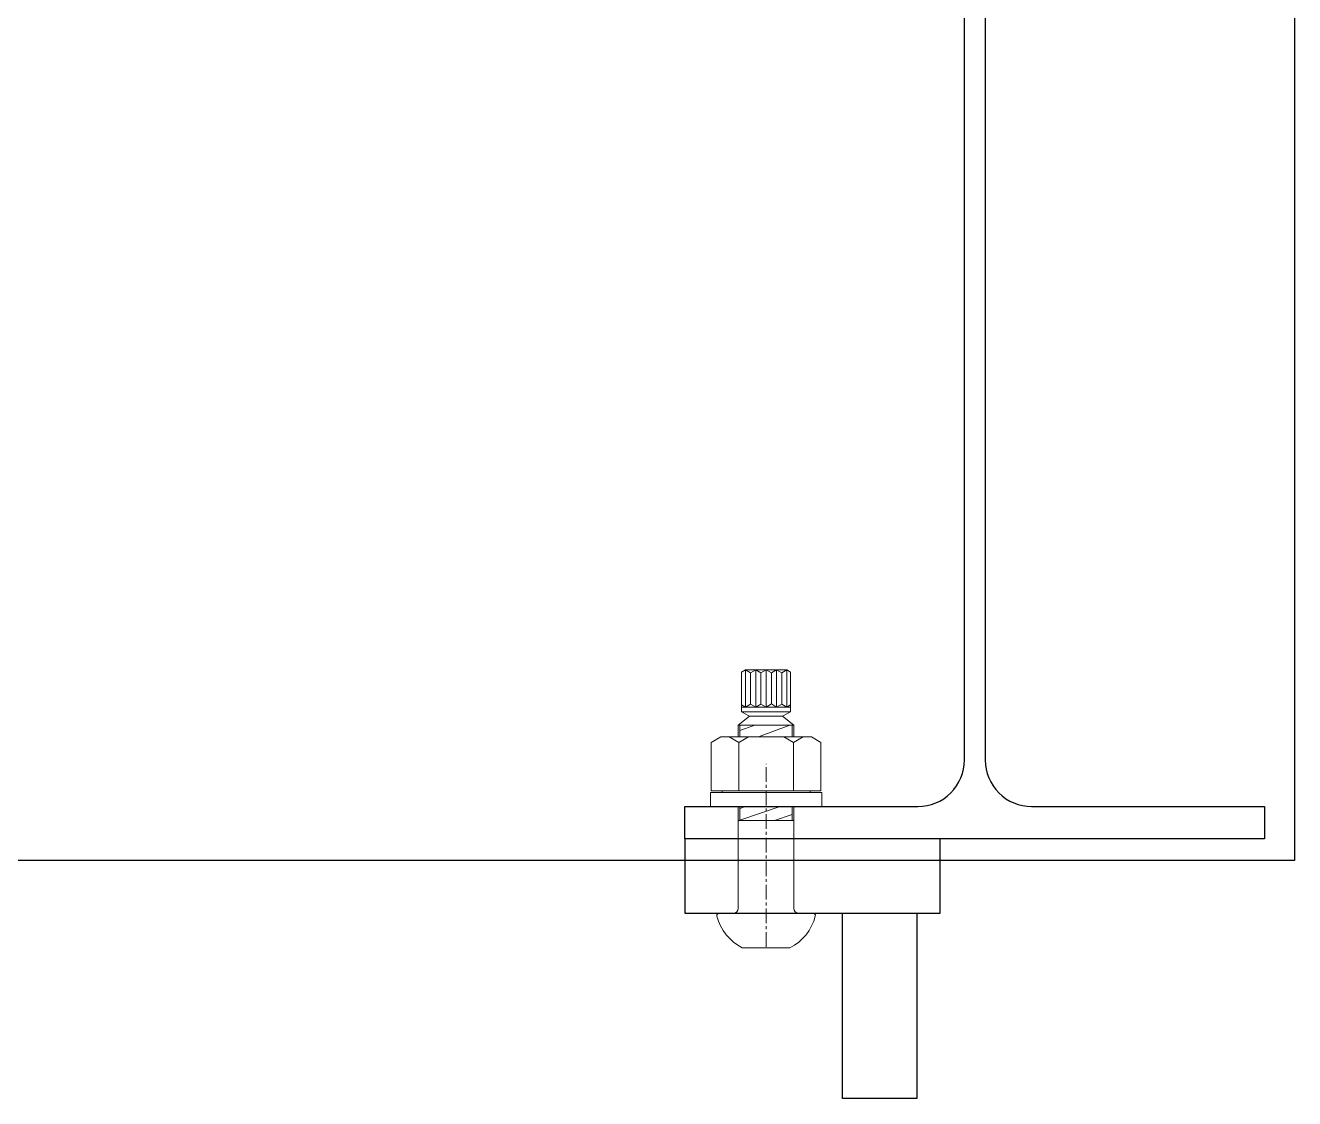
# Model space of a CAD drawing. Header units: millimetres. Extents: x -2880 to 3894, y -2977 to 4857.
# Drawn here: x -2342 to -1794, y 641 to 1104 of the extents above; entities that cross this region are included whole.
import ezdxf

# ---------------------------------------------------------------- set-up
doc = ezdxf.new("R2010")
doc.units = ezdxf.units.MM
doc.header["$MEASUREMENT"] = 0
doc.linetypes.add('CENTER', pattern=[50.8, 31.75, -6.35, 6.35, -6.35])
doc.layers.add('gauge', color=1, linetype='Continuous')
doc.layers.add('KB', color=7, linetype='Continuous')
doc.layers.add('不明1', color=6, linetype='Continuous', lineweight=18)
doc.layers.add('中心線', color=4, linetype='CENTER', lineweight=13)

msp = doc.modelspace()

# ---------------------------------------------------------------- linework, layer by layer
msp.add_lwpolyline([(-1956.763, 766.981, 0.4142136), (-1936.763, 786.981), (-1936.763, 1118.981, 0.4142136), (-1956.763, 1138.981), (-2057.263, 1138.981), (-2057.263, 1152.981), (-1807.263, 1152.981), (-1807.263, 1138.981), (-1907.763, 1138.981, 0.4142136), (-1927.763, 1118.981), (-1927.763, 786.981, 0.4142136), (-1907.763, 766.981), (-1807.263, 766.981), (-1807.263, 752.981), (-2057.263, 752.981), (-2057.263, 766.981)], format="xyb", close=True)
at = {"layer": 'gauge'}
msp.add_lwpolyline([(-2634.319, 1337.674), (-1794.319, 1337.674), (-1794.319, 743.674), (-2634.319, 743.674)], close=True, dxfattribs=at)
at = {"layer": 'KB'}
for p, q in [((-1947.263, 752.981), (-2057.263, 752.981)), ((-2057.263, 752.981), (-2057.263, 720.981)), ((-1947.263, 720.981), (-1947.263, 752.981)), ((-2057.263, 720.981), (-1947.263, 720.981)), ((-1989.263, 640.981), (-1989.263, 720.981)), ((-1957.263, 720.981), (-1957.263, 640.981)), ((-1957.263, 640.981), (-1989.263, 640.981))]:
    msp.add_line(p, q, dxfattribs=at)
at = {"layer": '不明1', "linetype": 'Continuous'}
for p, q in [((-2031.149, 825.859), (-2032.914, 824.84)), ((-2032.914, 824.84), (-2032.914, 807.757)), ((-2031.149, 825.859), (-2013.299, 825.859)), ((-2031.149, 809.859), (-2031.149, 825.859)), ((-2031.149, 825.859), (-2028.938, 824.582)), ((-2028.938, 824.582), (-2026.726, 825.859)), ((-2028.938, 811.136), (-2028.938, 824.582)), ((-2026.726, 809.859), (-2026.726, 825.859)), ((-2026.726, 825.859), (-2024.514, 824.582)), ((-2024.514, 824.582), (-2022.302, 825.859)), ((-2024.514, 824.582), (-2024.514, 811.136)), ((-2022.263, 825.859), (-2022.302, 809.859)), ((-2022.263, 825.859), (-2020.012, 824.559)), ((-2020.012, 824.559), (-2017.723, 825.881)), ((-2020.012, 824.559), (-2020.012, 811.181)), ((-2017.723, 809.859), (-2017.723, 825.859)), ((-2017.723, 825.859), (-2015.511, 824.582)), ((-2015.511, 824.582), (-2013.299, 825.859)), ((-2015.511, 811.136), (-2015.511, 824.582)), ((-2013.299, 809.859), (-2013.299, 825.859)), ((-2013.299, 825.859), (-2011.709, 824.941)), ((-2011.709, 824.941), (-2011.709, 807.757)), ((-2031.149, 809.859), (-2032.914, 810.878)), ((-2028.938, 811.136), (-2031.149, 809.859)), ((-2026.726, 809.859), (-2028.938, 811.136)), ((-2024.514, 811.136), (-2026.726, 809.859)), ((-2022.302, 809.859), (-2024.514, 811.136)), ((-2022.302, 809.859), (-2020.012, 811.181)), ((-2020.012, 811.181), (-2017.723, 809.859)), ((-2017.723, 809.859), (-2015.511, 811.136)), ((-2015.511, 811.136), (-2013.299, 809.859)), ((-2013.299, 809.859), (-2011.691, 810.787)), ((-2034.263, 801.981), (-2029.386, 805.859)), ((-2032.914, 809.859), (-2011.69, 809.859)), ((-2032.914, 807.757), (-2011.709, 807.757)), ((-2029.386, 805.859), (-2032.914, 807.757)), ((-2029.386, 805.859), (-2015.14, 805.859)), ((-2029.386, 805.859), (-2015.14, 805.859)), ((-2015.14, 805.859), (-2011.709, 807.757)), ((-2010.263, 801.981), (-2015.14, 805.859)), ((-2034.263, 801.981), (-2010.263, 801.981)), ((-2034.263, 796.981), (-2034.263, 801.981)), ((-2027.14, 801.981), (-2033.563, 799.765)), ((-2033.563, 796.981), (-2033.563, 801.981)), ((-2012.017, 801.981), (-2025.501, 796.981)), ((-2010.964, 796.981), (-2010.964, 801.981)), ((-2010.263, 796.981), (-2010.263, 801.981)), ((-2041.763, 796.981), (-2045.913, 794.585)), ((-2045.913, 773.781), (-2045.913, 794.585)), ((-2041.763, 796.981), (-2002.763, 796.981)), ((-2038.238, 796.981), (-2034.088, 794.585)), ((-2029.938, 796.981), (-2034.088, 794.585)), ((-2034.088, 794.585), (-2034.088, 773.781)), ((-2014.588, 796.981), (-2010.438, 794.585)), ((-2006.288, 796.981), (-2010.438, 794.585)), ((-2010.438, 794.585), (-2010.438, 773.781)), ((-2002.763, 796.981), (-1998.613, 794.585)), ((-1998.613, 773.781), (-1998.613, 794.585)), ((-2046.263, 772.981), (-1998.263, 772.981)), ((-2046.263, 772.981), (-2046.263, 766.981)), ((-2045.913, 773.781), (-1998.613, 773.781)), ((-2041.263, 772.981), (-2041.263, 773.781)), ((-2041.263, 772.981), (-2003.263, 772.981)), ((-2003.263, 772.981), (-2003.263, 773.781)), ((-1998.263, 772.981), (-1998.263, 766.981)), ((-2046.263, 766.981), (-1998.263, 766.981)), ((-2034.263, 722.981), (-2034.263, 766.981)), ((-2033.563, 760.859), (-2033.563, 766.981)), ((-2031.107, 766.981), (-2033.563, 766.119)), ((-2016.237, 766.981), (-2033.563, 761.088)), ((-2010.964, 760.859), (-2010.964, 766.981)), ((-2010.263, 722.981), (-2010.263, 766.981)), ((-2010.964, 763.498), (-2018.723, 760.859)), ((-2034.263, 760.859), (-2010.263, 760.859)), ((-2036.263, 720.981), (-2042.513, 720.981)), ((-2008.263, 720.981), (-2002.013, 720.981)), ((-2032.531, 705.981), (-2011.995, 705.981))]:
    msp.add_line(p, q, dxfattribs=at)
for centre, radius, start, end in [((-2036.263, 722.981), 2, 270, 0), ((-2008.263, 722.981), 2, 180, 270), ((-2042.513, 719.981), 1, 90, 194.40202), ((-2022.658, 725.08), 21.5, 194.40178, 242.66196), ((-2021.869, 725.08), 21.5, 297.33804, 345.59822), ((-2002.013, 719.981), 1, 345.59798, 90)]:
    msp.add_arc(centre, radius, start, end, dxfattribs=at)
at = {"layer": '中心線', "color": 7, "ltscale": 0.2}
msp.add_line((-2022.263, 706.481), (-2022.263, 785.359), dxfattribs=at)

doc.saveas('drawing.dxf')
